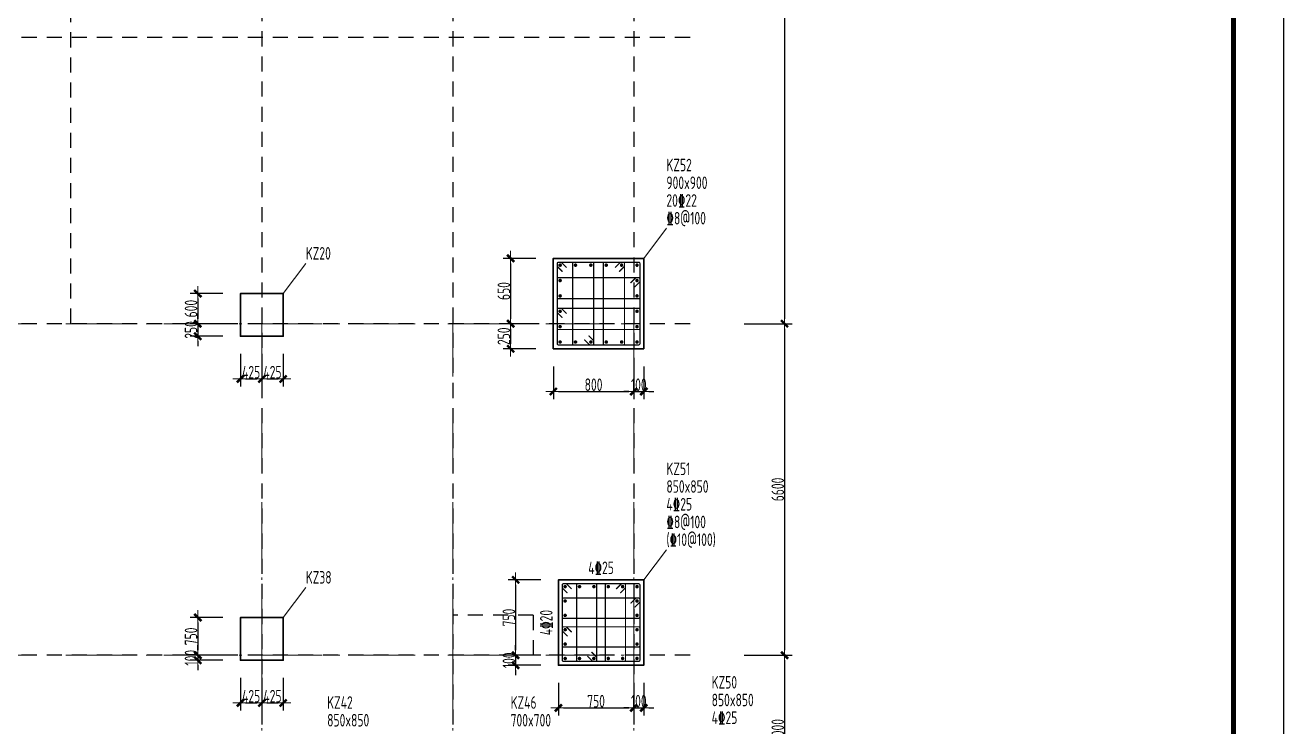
# Model space of a CAD drawing. Header units: millimetres. Extents: x 539196 to 807275, y 431843 to 1156631.
# Drawn here: x 637759 to 662803, y 712633 to 726602 of the extents above; entities that cross this region are included whole.
import ezdxf
from ezdxf.enums import TextEntityAlignment as Align

# ---------------------------------------------------------------- set-up
doc = ezdxf.new("R2010")
doc.units = ezdxf.units.MM
doc.header["$MEASUREMENT"] = 0
for name, pattern in [('DOTE', [2.42, 2, -0.2, 0.02, -0.2]), ('点划线', [1850, 1200, -300, 50, -300]), ('虚线', [500, 300, -200])]:
    doc.linetypes.add(name, pattern=pattern)
doc.layers.add('DOTE', color=1, linetype='DOTE')
doc.layers.add('PUB_TITLE', color=4, linetype='Continuous')
for name, color, linetype, lineweight in [('柱原位标注', 7, 'Continuous', 18), ('柱尺寸标注', 3, 'Continuous', 18), ('柱标注引线', 2, 'Continuous', 18), ('柱箍筋', 1, 'Continuous', 25), ('柱纵筋', 1, 'Continuous', 70), ('柱集中标注', 2, 'Continuous', 18), ('砼柱', 2, 'Continuous', 35), ('网格', 9, '点划线', 18), ('轴线标注', 3, 'Continuous', 18)]:
    doc.layers.add(name, color=color, linetype=linetype, lineweight=lineweight)
doc.styles.add('样式 1_yjk_yjk', font='yjkeng.shx', dxfattribs={"width": 0.7, "bigfont": 'yjkchn.shx'})
doc.dimstyles.new('盈建科结构_yjk_yjk', dxfattribs={"dimscale": 100, "dimtxt": 2.5, "dimasz": 1, "dimexe": 1.5, "dimexo": 0.625, "dimgap": 0.1, "dimtad": 1, "dimdec": 0, "dimrnd": 1, "dimzin": 0, "dimdsep": 46, "dimtxsty": '样式 1_yjk_yjk', "dimblk": '_yjkbk', "dimblk1": 'ARCHTICK', "dimblk2": 'ARCHTICK', "dimcen": 0.09, "dimadec": 0, "dimazin": 0, "dimtfac": 1, "dimtdec": 4, "dimtix": 1, "dimtmove": 2, "dimatfit": 3, "dimfxl": 0, "dimtolj": 1, "dimtzin": 0, "dimarcsym": 0})

# ---------------------------------------------------------------- blocks, each defined once
blk = doc.blocks.new('_yjkbk')
blk.add_line((-1, 0), (1.5, 0))
blk.add_lwpolyline([(-0.7, -0.7, 0.5, 0.5, 0), (0.7, 0.7, 0.5, 0.5, 0)], format="xyseb")
blk = doc.blocks.new('*D2529')
at = {"layer": 'Defpoints', "color": 0}
for p in [(642043, 720409), (642468, 720409), (642468, 719559)]:
    blk.add_point(p, dxfattribs=at)
at = {"layer": '柱尺寸标注', "color": 0, "lineweight": -2}
for p, q in [((642043, 720059), (642043, 719409)), ((642468, 720059), (642468, 719409)), ((642143, 719559), (642368, 719559))]:
    blk.add_line(p, q, dxfattribs=at)
at = {"layer": '柱尺寸标注', "color": 0, "lineweight": -2, "xscale": 100, "yscale": 100, "zscale": 100, "rotation": 180}
blk.add_blockref('_yjkbk', (642043, 719559), dxfattribs=at)
at = {"layer": '柱尺寸标注', "color": 0, "lineweight": -2, "xscale": 100, "yscale": 100, "zscale": 100}
blk.add_blockref('_yjkbk', (642468, 719559), dxfattribs=at)
at = {"layer": '柱尺寸标注', "color": 0, "insert": (642255, 719694), "char_height": 250, "attachment_point": 5, "style": '样式 1_yjk_yjk'}
blk.add_mtext('\\A1;425', dxfattribs=at)
blk = doc.blocks.new('_ARCHTICK')
at = {"color": 0, "linetype": 'ByBlock', "const_width": 0.15}
blk.add_lwpolyline([(-0.5, -0.5), (0.5, 0.5)], dxfattribs=at)
blk = doc.blocks.new('*D2530')
at = {"layer": 'Defpoints', "color": 0}
for p in [(642468, 720409), (642893, 720409), (642893, 719559)]:
    blk.add_point(p, dxfattribs=at)
at = {"layer": '柱尺寸标注', "color": 0, "lineweight": -2}
for p, q in [((642468, 720059), (642468, 719409)), ((642893, 720059), (642893, 719409)), ((642568, 719559), (642793, 719559))]:
    blk.add_line(p, q, dxfattribs=at)
at = {"layer": '柱尺寸标注', "color": 0, "lineweight": -2, "xscale": 100, "yscale": 100, "zscale": 100, "rotation": 180}
blk.add_blockref('_yjkbk', (642468, 719559), dxfattribs=at)
at = {"layer": '柱尺寸标注', "color": 0, "lineweight": -2, "xscale": 100, "yscale": 100, "zscale": 100}
blk.add_blockref('_yjkbk', (642893, 719559), dxfattribs=at)
at = {"layer": '柱尺寸标注', "color": 0, "insert": (642680, 719694), "char_height": 250, "attachment_point": 5, "style": '样式 1_yjk_yjk'}
blk.add_mtext('\\A1;425', dxfattribs=at)
blk = doc.blocks.new('*D2531')
at = {"layer": 'Defpoints', "color": 0}
for p in [(642043, 721259), (641193, 720659), (642043, 720659)]:
    blk.add_point(p, dxfattribs=at)
at = {"layer": '柱尺寸标注', "color": 0, "lineweight": -2}
for p, q in [((641693, 721259), (641043, 721259)), ((641193, 721159), (641193, 720759)), ((641693, 720659), (641043, 720659))]:
    blk.add_line(p, q, dxfattribs=at)
at = {"layer": '柱尺寸标注', "color": 0, "lineweight": -2, "xscale": 100, "yscale": 100, "zscale": 100}
for p, rotation in [((641193, 721259), 90), ((641193, 720659), 270)]:
    blk.add_blockref('_yjkbk', p, dxfattribs=dict(at, rotation=rotation))
at = {"layer": '柱尺寸标注', "color": 0, "insert": (641058, 720959), "char_height": 250, "attachment_point": 5, "rotation": 90, "style": '样式 1_yjk_yjk'}
blk.add_mtext('\\A1;600', dxfattribs=at)
blk = doc.blocks.new('*D2532')
at = {"layer": 'Defpoints', "color": 0}
for p in [(642043, 720659), (641193, 720409), (642043, 720409)]:
    blk.add_point(p, dxfattribs=at)
at = {"layer": '柱尺寸标注', "color": 0, "lineweight": -2}
for p, q in [((641193, 720759), (641193, 720859)), ((641693, 720659), (641043, 720659)), ((641193, 720659), (641193, 720409)), ((641693, 720409), (641043, 720409)), ((641193, 720309), (641193, 720209))]:
    blk.add_line(p, q, dxfattribs=at)
at = {"layer": '柱尺寸标注', "color": 0, "lineweight": -2, "xscale": 100, "yscale": 100, "zscale": 100}
for p, rotation in [((641193, 720659), 270), ((641193, 720409), 90)]:
    blk.add_blockref('_yjkbk', p, dxfattribs=dict(at, rotation=rotation))
at = {"layer": '柱尺寸标注', "color": 0, "insert": (641058, 720534), "char_height": 250, "attachment_point": 5, "rotation": 90, "style": '样式 1_yjk_yjk'}
blk.add_mtext('\\A1;250', dxfattribs=at)
blk = doc.blocks.new('*D2533')
at = {"layer": 'Defpoints', "color": 0}
for p in [(642043, 713959), (642468, 713959), (642468, 713109)]:
    blk.add_point(p, dxfattribs=at)
at = {"layer": '柱尺寸标注', "color": 0, "lineweight": -2}
for p, q in [((642043, 713609), (642043, 712959)), ((642468, 713609), (642468, 712959)), ((642143, 713109), (642368, 713109))]:
    blk.add_line(p, q, dxfattribs=at)
at = {"layer": '柱尺寸标注', "color": 0, "lineweight": -2, "xscale": 100, "yscale": 100, "zscale": 100, "rotation": 180}
blk.add_blockref('_yjkbk', (642043, 713109), dxfattribs=at)
at = {"layer": '柱尺寸标注', "color": 0, "lineweight": -2, "xscale": 100, "yscale": 100, "zscale": 100}
blk.add_blockref('_yjkbk', (642468, 713109), dxfattribs=at)
at = {"layer": '柱尺寸标注', "color": 0, "insert": (642255, 713244), "char_height": 250, "attachment_point": 5, "style": '样式 1_yjk_yjk'}
blk.add_mtext('\\A1;425', dxfattribs=at)
blk = doc.blocks.new('*D2534')
at = {"layer": 'Defpoints', "color": 0}
for p in [(642468, 713959), (642893, 713959), (642893, 713109)]:
    blk.add_point(p, dxfattribs=at)
at = {"layer": '柱尺寸标注', "color": 0, "lineweight": -2}
for p, q in [((642468, 713609), (642468, 712959)), ((642893, 713609), (642893, 712959)), ((642568, 713109), (642793, 713109))]:
    blk.add_line(p, q, dxfattribs=at)
at = {"layer": '柱尺寸标注', "color": 0, "lineweight": -2, "xscale": 100, "yscale": 100, "zscale": 100, "rotation": 180}
blk.add_blockref('_yjkbk', (642468, 713109), dxfattribs=at)
at = {"layer": '柱尺寸标注', "color": 0, "lineweight": -2, "xscale": 100, "yscale": 100, "zscale": 100}
blk.add_blockref('_yjkbk', (642893, 713109), dxfattribs=at)
at = {"layer": '柱尺寸标注', "color": 0, "insert": (642680, 713244), "char_height": 250, "attachment_point": 5, "style": '样式 1_yjk_yjk'}
blk.add_mtext('\\A1;425', dxfattribs=at)
blk = doc.blocks.new('*D2535')
at = {"layer": 'Defpoints', "color": 0}
for p in [(642043, 714809), (641193, 714059), (642043, 714059)]:
    blk.add_point(p, dxfattribs=at)
at = {"layer": '柱尺寸标注', "color": 0, "lineweight": -2}
for p, q in [((641693, 714809), (641043, 714809)), ((641193, 714709), (641193, 714159)), ((641693, 714059), (641043, 714059))]:
    blk.add_line(p, q, dxfattribs=at)
at = {"layer": '柱尺寸标注', "color": 0, "lineweight": -2, "xscale": 100, "yscale": 100, "zscale": 100}
for p, rotation in [((641193, 714809), 90), ((641193, 714059), 270)]:
    blk.add_blockref('_yjkbk', p, dxfattribs=dict(at, rotation=rotation))
at = {"layer": '柱尺寸标注', "color": 0, "insert": (641058, 714434), "char_height": 250, "attachment_point": 5, "rotation": 90, "style": '样式 1_yjk_yjk'}
blk.add_mtext('\\A1;750', dxfattribs=at)
blk = doc.blocks.new('*D2536')
at = {"layer": 'Defpoints', "color": 0}
for p in [(642043, 714059), (641193, 713959), (642043, 713959)]:
    blk.add_point(p, dxfattribs=at)
at = {"layer": '柱尺寸标注', "color": 0, "lineweight": -2}
for p, q in [((641193, 714159), (641193, 714259)), ((641693, 714059), (641043, 714059)), ((641193, 714059), (641193, 713959)), ((641693, 713959), (641043, 713959)), ((641193, 713859), (641193, 713759))]:
    blk.add_line(p, q, dxfattribs=at)
at = {"layer": '柱尺寸标注', "color": 0, "lineweight": -2, "xscale": 100, "yscale": 100, "zscale": 100}
for p, rotation in [((641193, 714059), 270), ((641193, 713959), 90)]:
    blk.add_blockref('_yjkbk', p, dxfattribs=dict(at, rotation=rotation))
at = {"layer": '柱尺寸标注', "color": 0, "insert": (641058, 714009), "char_height": 250, "attachment_point": 5, "rotation": 90, "style": '样式 1_yjk_yjk'}
blk.add_mtext('\\A1;100', dxfattribs=at)
blk = doc.blocks.new('*D998')
at = {"layer": 'Defpoints', "color": 0}
for p in [(648268, 720159), (649868, 720159), (649868, 719309)]:
    blk.add_point(p, dxfattribs=at)
at = {"layer": '柱尺寸标注', "color": 0, "lineweight": -2}
for p, q in [((648268, 719809), (648268, 719159)), ((649868, 719809), (649868, 719159)), ((648368, 719309), (649768, 719309))]:
    blk.add_line(p, q, dxfattribs=at)
at = {"layer": '柱尺寸标注', "color": 0, "lineweight": -2, "xscale": 100, "yscale": 100, "zscale": 100, "rotation": 180}
blk.add_blockref('_yjkbk', (648268, 719309), dxfattribs=at)
at = {"layer": '柱尺寸标注', "color": 0, "lineweight": -2, "xscale": 100, "yscale": 100, "zscale": 100}
blk.add_blockref('_yjkbk', (649868, 719309), dxfattribs=at)
at = {"layer": '柱尺寸标注', "color": 0, "insert": (649068, 719444), "char_height": 250, "attachment_point": 5, "style": '样式 1_yjk_yjk'}
blk.add_mtext('\\A1;800', dxfattribs=at)
blk = doc.blocks.new('*D999')
at = {"layer": 'Defpoints', "color": 0}
for p in [(649868, 720159), (650068, 720159), (650068, 719309)]:
    blk.add_point(p, dxfattribs=at)
at = {"layer": '柱尺寸标注', "color": 0, "lineweight": -2}
for p, q in [((649868, 719809), (649868, 719159)), ((650068, 719809), (650068, 719159)), ((649768, 719309), (649668, 719309)), ((649868, 719309), (650068, 719309)), ((650168, 719309), (650268, 719309))]:
    blk.add_line(p, q, dxfattribs=at)
at = {"layer": '柱尺寸标注', "color": 0, "lineweight": -2, "xscale": 100, "yscale": 100, "zscale": 100}
blk.add_blockref('_yjkbk', (649868, 719309), dxfattribs=at)
at = {"layer": '柱尺寸标注', "color": 0, "lineweight": -2, "xscale": 100, "yscale": 100, "zscale": 100, "rotation": 180}
blk.add_blockref('_yjkbk', (650068, 719309), dxfattribs=at)
at = {"layer": '柱尺寸标注', "color": 0, "insert": (649968, 719444), "char_height": 250, "attachment_point": 5, "style": '样式 1_yjk_yjk'}
blk.add_mtext('\\A1;100', dxfattribs=at)
blk = doc.blocks.new('*D1000')
at = {"layer": 'Defpoints', "color": 0}
for p in [(648268, 721959), (647418, 720659), (648268, 720659)]:
    blk.add_point(p, dxfattribs=at)
at = {"layer": '柱尺寸标注', "color": 0, "lineweight": -2}
for p, q in [((647918, 721959), (647268, 721959)), ((647418, 721859), (647418, 720759)), ((647918, 720659), (647268, 720659))]:
    blk.add_line(p, q, dxfattribs=at)
at = {"layer": '柱尺寸标注', "color": 0, "lineweight": -2, "xscale": 100, "yscale": 100, "zscale": 100}
for p, rotation in [((647418, 721959), 90), ((647418, 720659), 270)]:
    blk.add_blockref('_yjkbk', p, dxfattribs=dict(at, rotation=rotation))
at = {"layer": '柱尺寸标注', "color": 0, "insert": (647283, 721309), "char_height": 250, "attachment_point": 5, "rotation": 90, "style": '样式 1_yjk_yjk'}
blk.add_mtext('\\A1;650', dxfattribs=at)
blk = doc.blocks.new('*D1001')
at = {"layer": 'Defpoints', "color": 0}
for p in [(648268, 720659), (647418, 720159), (648268, 720159)]:
    blk.add_point(p, dxfattribs=at)
at = {"layer": '柱尺寸标注', "color": 0, "lineweight": -2}
for p, q in [((647918, 720659), (647268, 720659)), ((647418, 720559), (647418, 720259)), ((647918, 720159), (647268, 720159))]:
    blk.add_line(p, q, dxfattribs=at)
at = {"layer": '柱尺寸标注', "color": 0, "lineweight": -2, "xscale": 100, "yscale": 100, "zscale": 100}
for p, rotation in [((647418, 720659), 90), ((647418, 720159), 270)]:
    blk.add_blockref('_yjkbk', p, dxfattribs=dict(at, rotation=rotation))
at = {"layer": '柱尺寸标注', "color": 0, "insert": (647283, 720409), "char_height": 250, "attachment_point": 5, "rotation": 90, "style": '样式 1_yjk_yjk'}
blk.add_mtext('\\A1;250', dxfattribs=at)
blk = doc.blocks.new('*D1002')
at = {"layer": 'Defpoints', "color": 0}
for p in [(648368, 713859), (649868, 713859), (649868, 713009)]:
    blk.add_point(p, dxfattribs=at)
at = {"layer": '柱尺寸标注', "color": 0, "lineweight": -2}
for p, q in [((648368, 713509), (648368, 712859)), ((649868, 713509), (649868, 712859)), ((648468, 713009), (649768, 713009))]:
    blk.add_line(p, q, dxfattribs=at)
at = {"layer": '柱尺寸标注', "color": 0, "lineweight": -2, "xscale": 100, "yscale": 100, "zscale": 100, "rotation": 180}
blk.add_blockref('_yjkbk', (648368, 713009), dxfattribs=at)
at = {"layer": '柱尺寸标注', "color": 0, "lineweight": -2, "xscale": 100, "yscale": 100, "zscale": 100}
blk.add_blockref('_yjkbk', (649868, 713009), dxfattribs=at)
at = {"layer": '柱尺寸标注', "color": 0, "insert": (649118, 713144), "char_height": 250, "attachment_point": 5, "style": '样式 1_yjk_yjk'}
blk.add_mtext('\\A1;750', dxfattribs=at)
blk = doc.blocks.new('*D1003')
at = {"layer": 'Defpoints', "color": 0}
for p in [(649868, 713859), (650068, 713859), (650068, 713009)]:
    blk.add_point(p, dxfattribs=at)
at = {"layer": '柱尺寸标注', "color": 0, "lineweight": -2}
for p, q in [((649868, 713509), (649868, 712859)), ((650068, 713509), (650068, 712859)), ((649768, 713009), (649668, 713009)), ((649868, 713009), (650068, 713009)), ((650168, 713009), (650268, 713009))]:
    blk.add_line(p, q, dxfattribs=at)
at = {"layer": '柱尺寸标注', "color": 0, "lineweight": -2, "xscale": 100, "yscale": 100, "zscale": 100}
blk.add_blockref('_yjkbk', (649868, 713009), dxfattribs=at)
at = {"layer": '柱尺寸标注', "color": 0, "lineweight": -2, "xscale": 100, "yscale": 100, "zscale": 100, "rotation": 180}
blk.add_blockref('_yjkbk', (650068, 713009), dxfattribs=at)
at = {"layer": '柱尺寸标注', "color": 0, "insert": (649968, 713144), "char_height": 250, "attachment_point": 5, "style": '样式 1_yjk_yjk'}
blk.add_mtext('\\A1;100', dxfattribs=at)
blk = doc.blocks.new('*D1004')
at = {"layer": 'Defpoints', "color": 0}
for p in [(648368, 715559), (647518, 714059), (648368, 714059)]:
    blk.add_point(p, dxfattribs=at)
at = {"layer": '柱尺寸标注', "color": 0, "lineweight": -2}
for p, q in [((648018, 715559), (647368, 715559)), ((647518, 715459), (647518, 714159)), ((648018, 714059), (647368, 714059))]:
    blk.add_line(p, q, dxfattribs=at)
at = {"layer": '柱尺寸标注', "color": 0, "lineweight": -2, "xscale": 100, "yscale": 100, "zscale": 100}
for p, rotation in [((647518, 715559), 90), ((647518, 714059), 270)]:
    blk.add_blockref('_yjkbk', p, dxfattribs=dict(at, rotation=rotation))
at = {"layer": '柱尺寸标注', "color": 0, "insert": (647383, 714809), "char_height": 250, "attachment_point": 5, "rotation": 90, "style": '样式 1_yjk_yjk'}
blk.add_mtext('\\A1;750', dxfattribs=at)
blk = doc.blocks.new('*D1005')
at = {"layer": 'Defpoints', "color": 0}
for p in [(648368, 714059), (647518, 713859), (648368, 713859)]:
    blk.add_point(p, dxfattribs=at)
at = {"layer": '柱尺寸标注', "color": 0, "lineweight": -2}
for p, q in [((647518, 714159), (647518, 714259)), ((648018, 714059), (647368, 714059)), ((647518, 714059), (647518, 713859)), ((648018, 713859), (647368, 713859)), ((647518, 713759), (647518, 713659))]:
    blk.add_line(p, q, dxfattribs=at)
at = {"layer": '柱尺寸标注', "color": 0, "lineweight": -2, "xscale": 100, "yscale": 100, "zscale": 100}
for p, rotation in [((647518, 714059), 270), ((647518, 713859), 90)]:
    blk.add_blockref('_yjkbk', p, dxfattribs=dict(at, rotation=rotation))
at = {"layer": '柱尺寸标注', "color": 0, "insert": (647383, 713959), "char_height": 250, "attachment_point": 5, "rotation": 90, "style": '样式 1_yjk_yjk'}
blk.add_mtext('\\A1;100', dxfattribs=at)
blk = doc.blocks.new('*D1041')
at = {"layer": 'Defpoints', "color": 0}
for p in [(649868, 741659), (649868, 720659), (652868, 720659)]:
    blk.add_point(p, dxfattribs=at)
at = {"layer": '轴线标注', "color": 0, "lineweight": -2}
for p, q in [((652068, 741659), (653018, 741659)), ((652868, 741559), (652868, 720759)), ((652068, 720659), (653018, 720659))]:
    blk.add_line(p, q, dxfattribs=at)
at = {"layer": '轴线标注', "color": 0, "lineweight": -2, "xscale": 100, "yscale": 100, "zscale": 100}
for p, rotation in [((652868, 741659), 90), ((652868, 720659), 270)]:
    blk.add_blockref('_yjkbk', p, dxfattribs=dict(at, rotation=rotation))
at = {"layer": '轴线标注', "color": 0, "insert": (652733, 731159), "char_height": 250, "attachment_point": 5, "rotation": 90, "style": '样式 1_yjk_yjk'}
blk.add_mtext('\\A1;21000', dxfattribs=at)
blk = doc.blocks.new('*D1043')
at = {"layer": 'Defpoints', "color": 0}
for p in [(649868, 720659), (649868, 714059), (652868, 714059)]:
    blk.add_point(p, dxfattribs=at)
at = {"layer": '轴线标注', "color": 0, "lineweight": -2}
for p, q in [((652068, 720659), (653018, 720659)), ((652868, 720559), (652868, 714159)), ((652068, 714059), (653018, 714059))]:
    blk.add_line(p, q, dxfattribs=at)
at = {"layer": '轴线标注', "color": 0, "lineweight": -2, "xscale": 100, "yscale": 100, "zscale": 100}
for p, rotation in [((652868, 720659), 90), ((652868, 714059), 270)]:
    blk.add_blockref('_yjkbk', p, dxfattribs=dict(at, rotation=rotation))
at = {"layer": '轴线标注', "color": 0, "insert": (652733, 717359), "char_height": 250, "attachment_point": 5, "rotation": 90, "style": '样式 1_yjk_yjk'}
blk.add_mtext('\\A1;6600', dxfattribs=at)
blk = doc.blocks.new('*D1045')
at = {"layer": 'Defpoints', "color": 0}
for p in [(649868, 714059), (649868, 711059), (652868, 711059)]:
    blk.add_point(p, dxfattribs=at)
at = {"layer": '轴线标注', "color": 0, "lineweight": -2}
for p, q in [((652068, 714059), (653018, 714059)), ((652868, 713959), (652868, 711159)), ((652068, 711059), (653018, 711059))]:
    blk.add_line(p, q, dxfattribs=at)
at = {"layer": '轴线标注', "color": 0, "lineweight": -2, "xscale": 100, "yscale": 100, "zscale": 100}
for p, rotation in [((652868, 714059), 90), ((652868, 711059), 270)]:
    blk.add_blockref('_yjkbk', p, dxfattribs=dict(at, rotation=rotation))
at = {"layer": '轴线标注', "color": 0, "insert": (652733, 712559), "char_height": 250, "attachment_point": 5, "rotation": 90, "style": '样式 1_yjk_yjk'}
blk.add_mtext('\\A1;3000', dxfattribs=at)
blk = doc.blocks.new('jzzw')
at = {"layer": 'DOTE', "color": 1, "linetype": '虚线'}
for p, q in [((940186, 852149), (940186, 890469)), ((943986, 890469), (943986, 834829)), ((947786, 890469), (947786, 834829)), ((951386, 890469), (951386, 834829)), ((952506, 857849), (912186, 857849)), ((952506, 852149), (912186, 852149)), ((949386, 846349), (947786, 846349)), ((949386, 846349), (949386, 845549)), ((952506, 845549), (911886, 845549)), ((952506, 845549), (911886, 845549))]:
    blk.add_line(p, q, dxfattribs=at)

msp = doc.modelspace()

# ---------------------------------------------------------------- linework, layer by layer
at = {"layer": 'PUB_TITLE'}
msp.add_lwpolyline([(603402.6, 684143), (662802.6, 684143), (662802.6, 768243), (603402.6, 768243)], close=True, dxfattribs=at)
at = {"layer": 'PUB_TITLE', "const_width": 100}
msp.add_lwpolyline([(604402.6, 685143), (661802.6, 685143), (661802.6, 765743), (604402.6, 765743)], close=True, dxfattribs=at)
at = {"layer": '柱标注引线'}
for p, q in [((650067.6, 721959.2), (650517.6, 722559.2)), ((642892.6, 721259.2), (643342.6, 721859.2)), ((650067.6, 715559.2), (650517.6, 716159.2)), ((642892.6, 714809.2), (643342.6, 715409.2))]:
    msp.add_line(p, q, dxfattribs=at)
at = {"layer": '柱箍筋', "const_width": 25}
for points in [[(648531.6, 721776.5), (648433.4, 721874.8, 0.1989124), (648416.6, 721881.7), (648368.8, 721881.7, 0.4142136), (648345.1, 721858), (648345.1, 720260.5, 0.4142136), (648368.8, 720236.7), (649966.3, 720236.7, 0.4142136), (649990.1, 720260.5), (649990.1, 721858, 0.4142136), (649966.3, 721881.7), (648368.8, 721881.7, 0.4142136), (648345.1, 721858), (648345.1, 721810.2, 0.1989124), (648352, 721793.5), (648450.3, 721695.2)], [(648885.5, 720342), (648983.8, 720243.7, 0.1989124), (649000.6, 720236.7), (649048.3, 720236.7, 0.4142136), (649072.1, 720260.5), (649072.1, 721858, 0.4142136), (649048.3, 721881.7), (648674.8, 721881.7, 0.4142136), (648651.1, 721858), (648651.1, 720260.5, 0.4142136), (648674.8, 720236.7), (649048.3, 720236.7, 0.4142136), (649072.1, 720260.5), (649072.1, 720308.2, 0.1989124), (649065.1, 720325), (648966.9, 720423.3)], [(649497.5, 721776.5), (649595.8, 721874.8, -0.1989124), (649612.6, 721881.7), (649660.3, 721881.7, -0.4142136), (649684.1, 721858), (649684.1, 720260.5, -0.4142136), (649660.3, 720236.7), (649286.8, 720236.7, -0.4142136), (649263.1, 720260.5), (649263.1, 721858, -0.4142136), (649286.8, 721881.7), (649660.3, 721881.7, -0.4142136), (649684.1, 721858), (649684.1, 721810.2, -0.1989124), (649677.1, 721793.5), (649578.9, 721695.2)], [(649884.9, 721389.2), (649983.1, 721487.5, 0.1989124), (649990.1, 721504.2), (649990.1, 721552, 0.4142136), (649966.3, 721575.7), (648368.8, 721575.7, 0.4142136), (648345.1, 721552), (648345.1, 721178.5, 0.4142136), (648368.8, 721154.7), (649966.3, 721154.7, 0.4142136), (649990.1, 721178.5), (649990.1, 721552, 0.4142136), (649966.3, 721575.7), (649918.6, 721575.7, 0.1989124), (649901.8, 721568.8), (649803.5, 721470.5)], [(648450.3, 720777.2), (648352, 720875.5, -0.1989124), (648345.1, 720892.2), (648345.1, 720940, -0.4142136), (648368.8, 720963.7), (649966.3, 720963.7, -0.4142136), (649990.1, 720940), (649990.1, 720566.5, -0.4142136), (649966.3, 720542.7), (648368.8, 720542.7, -0.4142136), (648345.1, 720566.5), (648345.1, 720940, -0.4142136), (648368.8, 720963.7), (648416.6, 720963.7, -0.1989124), (648433.4, 720956.8), (648531.6, 720858.5)], [(648631.6, 715376.5), (648533.4, 715474.8, 0.1989124), (648516.6, 715481.7), (648468.8, 715481.7, 0.4142136), (648445.1, 715458), (648445.1, 713960.5, 0.4142136), (648468.8, 713936.7), (649966.3, 713936.7, 0.4142136), (649990.1, 713960.5), (649990.1, 715458, 0.4142136), (649966.3, 715481.7), (648468.8, 715481.7, 0.4142136), (648445.1, 715458), (648445.1, 715410.2, 0.1989124), (648452, 715393.5), (648550.3, 715295.2)], [(648945.5, 714042), (649043.8, 713943.7, 0.1989124), (649060.6, 713936.7), (649108.3, 713936.7, 0.4142136), (649132.1, 713960.5), (649132.1, 715458, 0.4142136), (649108.3, 715481.7), (648754.8, 715481.7, 0.4142136), (648731.1, 715458), (648731.1, 713960.5, 0.4142136), (648754.8, 713936.7), (649108.3, 713936.7, 0.4142136), (649132.1, 713960.5), (649132.1, 714008.2, 0.1989124), (649125.1, 714025), (649026.9, 714123.3)], [(649517.5, 715376.5), (649615.8, 715474.8, -0.1989124), (649632.6, 715481.7), (649680.3, 715481.7, -0.4142136), (649704.1, 715458), (649704.1, 713960.5, -0.4142136), (649680.3, 713936.7), (649326.8, 713936.7, -0.4142136), (649303.1, 713960.5), (649303.1, 715458, -0.4142136), (649326.8, 715481.7), (649680.3, 715481.7, -0.4142136), (649704.1, 715458), (649704.1, 715410.2, -0.1989124), (649697.1, 715393.5), (649598.9, 715295.2)], [(649884.9, 715009.2), (649983.1, 715107.5, 0.1989124), (649990.1, 715124.2), (649990.1, 715172, 0.4142136), (649966.3, 715195.7), (648468.8, 715195.7, 0.4142136), (648445.1, 715172), (648445.1, 714818.5, 0.4142136), (648468.8, 714794.7), (649966.3, 714794.7, 0.4142136), (649990.1, 714818.5), (649990.1, 715172, 0.4142136), (649966.3, 715195.7), (649918.6, 715195.7, 0.1989124), (649901.8, 715188.8), (649803.5, 715090.5)], [(648550.3, 714437.2), (648452, 714535.5, -0.1989124), (648445.1, 714552.2), (648445.1, 714600, -0.4142136), (648468.8, 714623.7), (649966.3, 714623.7, -0.4142136), (649990.1, 714600), (649990.1, 714246.5, -0.4142136), (649966.3, 714222.7), (648468.8, 714222.7, -0.4142136), (648445.1, 714246.5), (648445.1, 714600, -0.4142136), (648468.8, 714623.7), (648516.6, 714623.7, -0.1989124), (648533.4, 714616.8), (648631.6, 714518.5)]]:
    msp.add_lwpolyline(points, format="xyb", dxfattribs=at)
at = {"layer": '柱纵筋', "const_width": 35}
for points in [[(648420.1, 721824.2, 1), (648385.1, 721824.2, 1)], [(648726.1, 721824.2, 1), (648691.1, 721824.2, 1)], [(649032.1, 721824.2, 1), (648997.1, 721824.2, 1)], [(649338.1, 721824.2, 1), (649303.1, 721824.2, 1)], [(649644.1, 721824.2, 1), (649609.1, 721824.2, 1)], [(649950.1, 721824.2, 1), (649915.1, 721824.2, 1)], [(648420.1, 721518.2, 1), (648385.1, 721518.2, 1)], [(649950.1, 721518.2, 1), (649915.1, 721518.2, 1)], [(648420.1, 721212.2, 1), (648385.1, 721212.2, 1)], [(649950.1, 721212.2, 1), (649915.1, 721212.2, 1)], [(648420.1, 720906.2, 1), (648385.1, 720906.2, 1)], [(649950.1, 720906.2, 1), (649915.1, 720906.2, 1)], [(648420.1, 720600.2, 1), (648385.1, 720600.2, 1)], [(649950.1, 720600.2, 1), (649915.1, 720600.2, 1)], [(648420.1, 720294.2, 1), (648385.1, 720294.2, 1)], [(648726.1, 720294.2, 1), (648691.1, 720294.2, 1)], [(649032.1, 720294.2, 1), (648997.1, 720294.2, 1)], [(649338.1, 720294.2, 1), (649303.1, 720294.2, 1)], [(649644.1, 720294.2, 1), (649609.1, 720294.2, 1)], [(649950.1, 720294.2, 1), (649915.1, 720294.2, 1)], [(648520.1, 715424.2, 1), (648485.1, 715424.2, 1)], [(648806.1, 715424.2, 1), (648771.1, 715424.2, 1)], [(649092.1, 715424.2, 1), (649057.1, 715424.2, 1)], [(649378.1, 715424.2, 1), (649343.1, 715424.2, 1)], [(649664.1, 715424.2, 1), (649629.1, 715424.2, 1)], [(649950.1, 715424.2, 1), (649915.1, 715424.2, 1)], [(648520.1, 715138.2, 1), (648485.1, 715138.2, 1)], [(649950.1, 715138.2, 1), (649915.1, 715138.2, 1)], [(648520.1, 714852.2, 1), (648485.1, 714852.2, 1)], [(649950.1, 714852.2, 1), (649915.1, 714852.2, 1)], [(648520.1, 714566.2, 1), (648485.1, 714566.2, 1)], [(649950.1, 714566.2, 1), (649915.1, 714566.2, 1)], [(648520.1, 714280.2, 1), (648485.1, 714280.2, 1)], [(649950.1, 714280.2, 1), (649915.1, 714280.2, 1)], [(648520.1, 713994.2, 1), (648485.1, 713994.2, 1)], [(648806.1, 713994.2, 1), (648771.1, 713994.2, 1)], [(649092.1, 713994.2, 1), (649057.1, 713994.2, 1)], [(649378.1, 713994.2, 1), (649343.1, 713994.2, 1)], [(649664.1, 713994.2, 1), (649629.1, 713994.2, 1)], [(649950.1, 713994.2, 1), (649915.1, 713994.2, 1)]]:
    msp.add_lwpolyline(points, format="xyb", close=True, dxfattribs=at)
at = {"layer": '砼柱'}
for points in [[(650067.6, 721959.2), (648267.6, 721959.2), (648267.6, 720159.2), (650067.6, 720159.2)], [(642892.6, 721259.2), (642042.6, 721259.2), (642042.6, 720409.2), (642892.6, 720409.2)], [(650067.6, 715559.2), (648367.6, 715559.2), (648367.6, 713859.2), (650067.6, 713859.2)], [(642892.6, 714809.2), (642042.6, 714809.2), (642042.6, 713959.2), (642892.6, 713959.2)]]:
    msp.add_lwpolyline(points, close=True, dxfattribs=at)
at = {"layer": '网格'}
for p, q in [((634867.6, 720659.2), (638667.6, 720659.2)), ((638667.6, 720659.2), (642467.6, 720659.2)), ((642467.6, 714059.2), (642467.6, 720659.2)), ((642467.6, 720659.2), (646267.6, 720659.2)), ((646267.6, 714059.2), (646267.6, 720659.2)), ((646267.6, 720659.2), (649867.6, 720659.2)), ((649867.6, 714059.2), (649867.6, 720659.2)), ((634867.6, 714059.2), (638667.6, 714059.2)), ((638667.6, 714059.2), (642467.6, 714059.2)), ((642467.6, 711059.2), (642467.6, 714059.2)), ((642467.6, 714059.2), (646267.6, 714059.2)), ((646267.6, 711059.2), (646267.6, 714059.2)), ((646267.6, 714059.2), (649867.6, 714059.2)), ((649867.6, 711059.2), (649867.6, 714059.2))]:
    msp.add_line(p, q, dxfattribs=at)

# ---------------------------------------------------------------- block references
msp.add_blockref('jzzw', (-301518.2, -131489.7))

# ---------------------------------------------------------------- texts
at = {"layer": '柱原位标注', "linetype": 'Continuous', "style": '样式 1_yjk_yjk', "width": 0.7}
msp.add_text('4\x8425', height=250, dxfattribs=at).set_placement((649217.6, 715599.2), align=Align.BOTTOM_CENTER)
msp.add_text('4\x8420', height=250, rotation=90, dxfattribs=at).set_placement((648327.6, 714709.2), align=Align.BOTTOM_CENTER)
at = {"layer": '柱集中标注', "linetype": 'Continuous', "style": '样式 1_yjk_yjk', "width": 0.7}
for s, p in [('KZ52', (650517.6, 723617.5)), ('900x900', (650517.6, 723264.7)), ('20\x8422', (650517.6, 722912)), ('\x848@100', (650517.6, 722559.2)), ('KZ20', (643342.6, 721859.2)), ('KZ51', (650517.6, 717570.2)), ('850x850', (650517.6, 717217.5)), ('4\x8425', (650517.6, 716864.7)), ('\x848@100', (650517.6, 716512)), ('(\x8410@100)', (650517.6, 716159.2)), ('KZ38', (643342.6, 715409.2)), ('KZ50', (651417.6, 713320.2)), ('850x850', (651417.6, 712967.5)), ('KZ42', (643767.6, 712917.5)), ('KZ46', (647417.6, 712917.5)), ('850x850', (643767.6, 712564.7)), ('700x700', (647417.6, 712564.7)), ('4\x8425', (651417.6, 712614.7))]:
    msp.add_text(s, height=250, dxfattribs=at).set_placement(p, align=Align.BOTTOM_LEFT)

# ---------------------------------------------------------------- dimensions: what is measured, and where the dimension line sits
at = {"layer": '柱尺寸标注'}
for p1, p2, override, picture, middle in [((648267.6, 721959.2), (648267.6, 720659.2), {"dimscale": 100, "dimtxt": 2.5, "dimasz": 1, "dimexe": 1.5, "dimexo": 3.5, "dimgap": 0.1, "dimtad": 1, "dimlfac": 0.5, "dimrnd": 5, "dimdle": 0, "dimfxlon": 0}, '*D1000', (647282.6, 721309.2)), ((642042.6, 721259.2), (642042.6, 720659.2), {"dimscale": 100, "dimtxt": 2.5, "dimasz": 1, "dimexe": 1.5, "dimexo": 3.5, "dimgap": 0.1, "dimtad": 1, "dimlfac": 1, "dimrnd": 5, "dimdle": 0, "dimfxlon": 0}, '*D2531', (641057.6, 720959.2)), ((642042.6, 720659.2), (642042.6, 720409.2), {"dimscale": 100, "dimtxt": 2.5, "dimasz": 1, "dimexe": 1.5, "dimexo": 3.5, "dimgap": 0.1, "dimtad": 1, "dimlfac": 1, "dimrnd": 5, "dimdle": 0, "dimfxlon": 0}, '*D2532', (641057.6, 720534.2)), ((648267.6, 720659.2), (648267.6, 720159.2), {"dimscale": 100, "dimtxt": 2.5, "dimasz": 1, "dimexe": 1.5, "dimexo": 3.5, "dimgap": 0.1, "dimtad": 1, "dimlfac": 0.5, "dimrnd": 5, "dimdle": 0, "dimfxlon": 0}, '*D1001', (647282.6, 720409.2)), ((642042.6, 720409.2), (642467.6, 720409.2), {"dimscale": 100, "dimtxt": 2.5, "dimasz": 1, "dimexe": 1.5, "dimexo": 3.5, "dimgap": 0.1, "dimtad": 1, "dimlfac": 1, "dimrnd": 5, "dimdle": 0, "dimfxlon": 0}, '*D2529', (642255.1, 719694.2)), ((642467.6, 720409.2), (642892.6, 720409.2), {"dimscale": 100, "dimtxt": 2.5, "dimasz": 1, "dimexe": 1.5, "dimexo": 3.5, "dimgap": 0.1, "dimtad": 1, "dimlfac": 1, "dimrnd": 5, "dimdle": 0, "dimfxlon": 0}, '*D2530', (642680.1, 719694.2)), ((648267.6, 720159.2), (649867.6, 720159.2), {"dimscale": 100, "dimtxt": 2.5, "dimasz": 1, "dimexe": 1.5, "dimexo": 3.5, "dimgap": 0.1, "dimtad": 1, "dimlfac": 0.5, "dimrnd": 5, "dimdle": 0, "dimfxlon": 0}, '*D998', (649067.6, 719444.2)), ((649867.6, 720159.2), (650067.6, 720159.2), {"dimscale": 100, "dimtxt": 2.5, "dimasz": 1, "dimexe": 1.5, "dimexo": 3.5, "dimgap": 0.1, "dimtad": 1, "dimlfac": 0.5, "dimrnd": 5, "dimdle": 0, "dimfxlon": 0}, '*D999', (649967.6, 719444.2)), ((648367.6, 715559.2), (648367.6, 714059.2), {"dimscale": 100, "dimtxt": 2.5, "dimasz": 1, "dimexe": 1.5, "dimexo": 3.5, "dimgap": 0.1, "dimtad": 1, "dimlfac": 0.5, "dimrnd": 5, "dimdle": 0, "dimfxlon": 0}, '*D1004', (647382.6, 714809.2)), ((642042.6, 714809.2), (642042.6, 714059.2), {"dimscale": 100, "dimtxt": 2.5, "dimasz": 1, "dimexe": 1.5, "dimexo": 3.5, "dimgap": 0.1, "dimtad": 1, "dimlfac": 1, "dimrnd": 5, "dimdle": 0, "dimfxlon": 0}, '*D2535', (641057.6, 714434.2)), ((642042.6, 714059.2), (642042.6, 713959.2), {"dimscale": 100, "dimtxt": 2.5, "dimasz": 1, "dimexe": 1.5, "dimexo": 3.5, "dimgap": 0.1, "dimtad": 1, "dimlfac": 1, "dimrnd": 5, "dimdle": 0, "dimfxlon": 0}, '*D2536', (641057.6, 714009.2)), ((648367.6, 714059.2), (648367.6, 713859.2), {"dimscale": 100, "dimtxt": 2.5, "dimasz": 1, "dimexe": 1.5, "dimexo": 3.5, "dimgap": 0.1, "dimtad": 1, "dimlfac": 0.5, "dimrnd": 5, "dimdle": 0, "dimfxlon": 0}, '*D1005', (647382.6, 713959.2)), ((642042.6, 713959.2), (642467.6, 713959.2), {"dimscale": 100, "dimtxt": 2.5, "dimasz": 1, "dimexe": 1.5, "dimexo": 3.5, "dimgap": 0.1, "dimtad": 1, "dimlfac": 1, "dimrnd": 5, "dimdle": 0, "dimfxlon": 0}, '*D2533', (642255.1, 713244.2)), ((642467.6, 713959.2), (642892.6, 713959.2), {"dimscale": 100, "dimtxt": 2.5, "dimasz": 1, "dimexe": 1.5, "dimexo": 3.5, "dimgap": 0.1, "dimtad": 1, "dimlfac": 1, "dimrnd": 5, "dimdle": 0, "dimfxlon": 0}, '*D2534', (642680.1, 713244.2)), ((648367.6, 713859.2), (649867.6, 713859.2), {"dimscale": 100, "dimtxt": 2.5, "dimasz": 1, "dimexe": 1.5, "dimexo": 3.5, "dimgap": 0.1, "dimtad": 1, "dimlfac": 0.5, "dimrnd": 5, "dimdle": 0, "dimfxlon": 0}, '*D1002', (649117.6, 713144.2)), ((649867.6, 713859.2), (650067.6, 713859.2), {"dimscale": 100, "dimtxt": 2.5, "dimasz": 1, "dimexe": 1.5, "dimexo": 3.5, "dimgap": 0.1, "dimtad": 1, "dimlfac": 0.5, "dimrnd": 5, "dimdle": 0, "dimfxlon": 0}, '*D1003', (649967.6, 713144.2))]:
    dim = msp.add_aligned_dim(p1=p1, p2=p2, distance=-850, dimstyle='盈建科结构_yjk_yjk', override=override, dxfattribs=at)
    dim.commit()
    dim.dimension.update_dxf_attribs({"geometry": picture, "text_midpoint": middle})
at = {"layer": '轴线标注'}
for p1, p2, picture, middle in [((649867.6, 741659.2), (649867.6, 720659.2), '*D1041', (652732.6, 731159.2)), ((649867.6, 720659.2), (649867.6, 714059.2), '*D1043', (652732.6, 717359.2)), ((649867.6, 714059.2), (649867.6, 711059.2), '*D1045', (652732.6, 712559.2))]:
    dim = msp.add_aligned_dim(p1=p1, p2=p2, distance=3000, dimstyle='盈建科结构_yjk_yjk', override={"dimscale": 100, "dimtxt": 2.5, "dimasz": 1, "dimexe": 1.5, "dimexo": 22, "dimgap": 0.1, "dimtad": 1, "dimlfac": 1, "dimrnd": 5, "dimdle": 0, "dimfxlon": 0}, dxfattribs=at)
    dim.commit()
    dim.dimension.update_dxf_attribs({"geometry": picture, "text_midpoint": middle})

doc.saveas('drawing.dxf')
